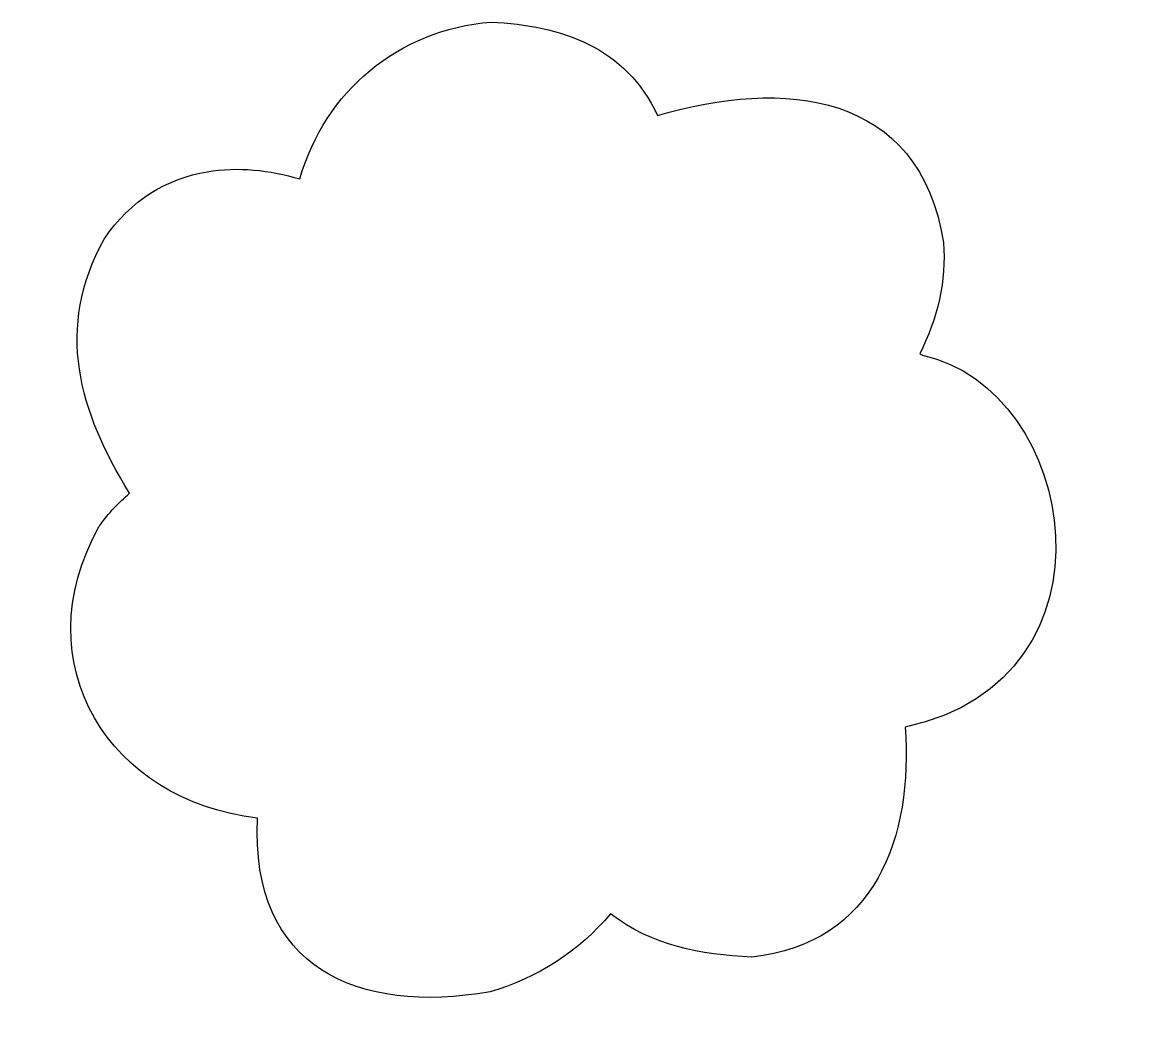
# Model space of a CAD drawing. Header units: centimetres. Extents: x -8 to 7.1, y -4.5 to 9.1.
import ezdxf

# ---------------------------------------------------------------- set-up
doc = ezdxf.new("R2010")
doc.units = ezdxf.units.CM
doc.header["$MEASUREMENT"] = 0
doc.layers.add('Layer 1', color=7, linetype='Continuous')

msp = doc.modelspace()

# ---------------------------------------------------------------- linework, layer by layer
at = {"layer": 'Layer 1', "color": 14}
msp.add_open_spline([(-1.58796, 9.11504), (-2.86378, 9.01055), (-3.86356, 8.16484), (-4.21045, 6.96369), (-4.21045, 6.96369), (-4.62122, 7.08568), (-5.05787, 7.13491), (-5.48306, 7.06291), (-5.48306, 7.06291), (-6.02043, 6.97191), (-6.5368, 6.67691), (-6.89202, 6.14058), (-6.89202, 6.14058), (-7.57162, 4.9217), (-7.23818, 3.76713), (-6.54432, 2.6542), (-6.54432, 2.6542), (-6.69551, 2.52433), (-6.83602, 2.3816), (-6.95338, 2.2122), (-6.95338, 2.2122), (-6.95571, 2.20924), (-6.95798, 2.20623), (-6.96019, 2.20318), (-6.96019, 2.20318), (-8.01874, 0.30702), (-6.80631, -1.57546), (-4.78994, -1.79961), (-4.78994, -1.79961), (-4.89218, -3.85947), (-3.41152, -4.49944), (-1.60159, -4.18324), (-1.60159, -4.18324), (-0.96066, -3.99896), (-0.37505, -3.62301), (0.05053, -3.11433), (0.05053, -3.11433), (0.61996, -3.55393), (1.28625, -3.67221), (1.98671, -3.70742), (1.98671, -3.70742), (3.68966, -3.52073), (4.2036, -2.04551), (4.09107, -0.55254), (4.09107, -0.55254), (7.14631, 0.09894), (6.45636, 4.09425), (4.32968, 4.54623), (4.32968, 4.54623), (4.31665, 4.55331), (4.30396, 4.55748), (4.29105, 4.56427), (4.29105, 4.56427), (4.53326, 5.0451), (4.66347, 5.57132), (4.61602, 6.09096), (4.61602, 6.09096), (4.29405, 8.16904), (2.4152, 8.34307), (0.69592, 7.83641), (0.69592, 7.83641), (0.26547, 8.76322), (-0.62121, 9.07463), (-1.58796, 9.11504)], degree=3, knots=[0, 0, 0, 0, 0.05882353, 0.05882353, 0.05882353, 0.05882353, 0.11764706, 0.11764706, 0.11764706, 0.11764706, 0.17647059, 0.17647059, 0.17647059, 0.17647059, 0.23529412, 0.23529412, 0.23529412, 0.23529412, 0.29411765, 0.29411765, 0.29411765, 0.29411765, 0.35294118, 0.35294118, 0.35294118, 0.35294118, 0.41176471, 0.41176471, 0.41176471, 0.41176471, 0.47058824, 0.47058824, 0.47058824, 0.47058824, 0.52941176, 0.52941176, 0.52941176, 0.52941176, 0.58823529, 0.58823529, 0.58823529, 0.58823529, 0.64705882, 0.64705882, 0.64705882, 0.64705882, 0.70588235, 0.70588235, 0.70588235, 0.70588235, 0.76470588, 0.76470588, 0.76470588, 0.76470588, 0.82352941, 0.82352941, 0.82352941, 0.82352941, 0.88235294, 0.88235294, 0.88235294, 0.88235294, 1, 1, 1, 1], dxfattribs=at)

doc.saveas('drawing.dxf')
